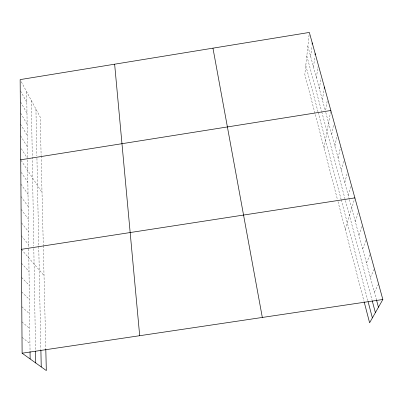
<?xml version="1.0" encoding="UTF-8"?>
<svg xmlns="http://www.w3.org/2000/svg" width="403" height="403" viewBox="0 0 403 403"><rect width="100%" height="100%" fill="white"/><g stroke="black" fill="none" stroke-linecap="round" stroke-linejoin="round"><path stroke-width="0.3" stroke-dasharray="2.02 1.51" d="M309.086 34.935L304.824 74.444L337.376 199.228M310.663 56.526L311.887 46.028M313.514 67.054L314.808 56.692M316.415 77.789L317.871 66.969M319.372 88.731L320.904 78.187M322.39 99.889L324.198 88.292M325.669 110.064L327.276 100.468M324.042 148.118L330.727 111.122M331.709 134.36L333.593 124.653M334.878 146.077L337.23 134.783M338.107 158.026L340.58 147.014M341.406 170.222L343.573 161.255M344.772 182.665L347.043 173.925M348.202 195.359L351.058 185.194M345.275 229.509L354.705 198.457M355.285 221.559L358.615 211.444M358.942 235.08L362.226 225.892M362.675 248.888L366.12 240.047M366.493 262.998L370.322 253.991M370.392 277.42L374.402 268.816M374.377 292.165L378.578 283.984M21.999 337.366L29.943 343.593M21.888 321.871L29.751 328.551M21.782 306.723L29.56 313.831M21.676 291.903L29.374 299.424M21.571 277.405L29.192 285.319M21.47 263.219L29.016 271.501M21.369 249.331L44.023 275.521M21.273 235.735L28.673 244.717M21.561 222.909L28.507 231.725M21.082 209.379L28.341 218.995M20.991 196.604L28.18 206.512M20.901 184.085L28.024 194.276M21.147 172.313L27.867 182.277M21.057 160.298L42.013 192.417M21.299 148.687L27.238 158.092M20.553 135.74L27.414 146.949M20.467 124.069L27.268 135.509M20.694 113.157L27.122 124.28M20.608 101.944L26.981 113.268M20.528 90.947L26.845 102.463M21.288 81.733L40.194 117.046L41.121 155.367M307.872 46.189L325.302 110.664M325.78 112.427L349.159 198.896M349.32 199.485L376.498 299.998M306.824 55.901L321.609 111.273M321.77 111.868L372.075 300.235M305.786 65.498L318.002 111.787M318.158 112.392L341.069 199.233M341.225 199.817L367.793 300.517M337.991 201.596L364.025 301.399M41.136 155.966L43.292 245.226M43.307 245.83L45.791 348.797M35.922 109.067L36.89 155.855M36.94 158.324L40.884 349.708M31.338 100.508L33.787 246.157M33.827 248.591L35.54 350.454M26.709 91.854L27.56 157.996M27.58 159.865L28.719 248.334M28.729 248.933L30.039 350.973"/><path stroke-width="0.6" d="M312.103 44.174L312.244 42.94M315.04 54.863L315.191 53.644M324.198 88.292L324.39 87.068M45.806 349.406L46.32 370.564L22.115 353.214L20.15 79.603L309.353 32.436L382.85 299.505L369.606 322.783L364.186 302.003M20.724 159.79L330.838 110.503M21.369 249.331L354.882 197.878M22.115 353.214L382.85 299.505M376.498 299.998L378.452 307.237M372.231 300.824L375.384 312.627M368.1 301.696L372.377 317.907M212.96 48.159L262.323 317.453M114.638 64.193L139.685 335.709M40.899 350.333L41.242 366.926M35.55 351.078L35.746 362.987M30.049 351.587L30.139 358.967"/></g></svg>
